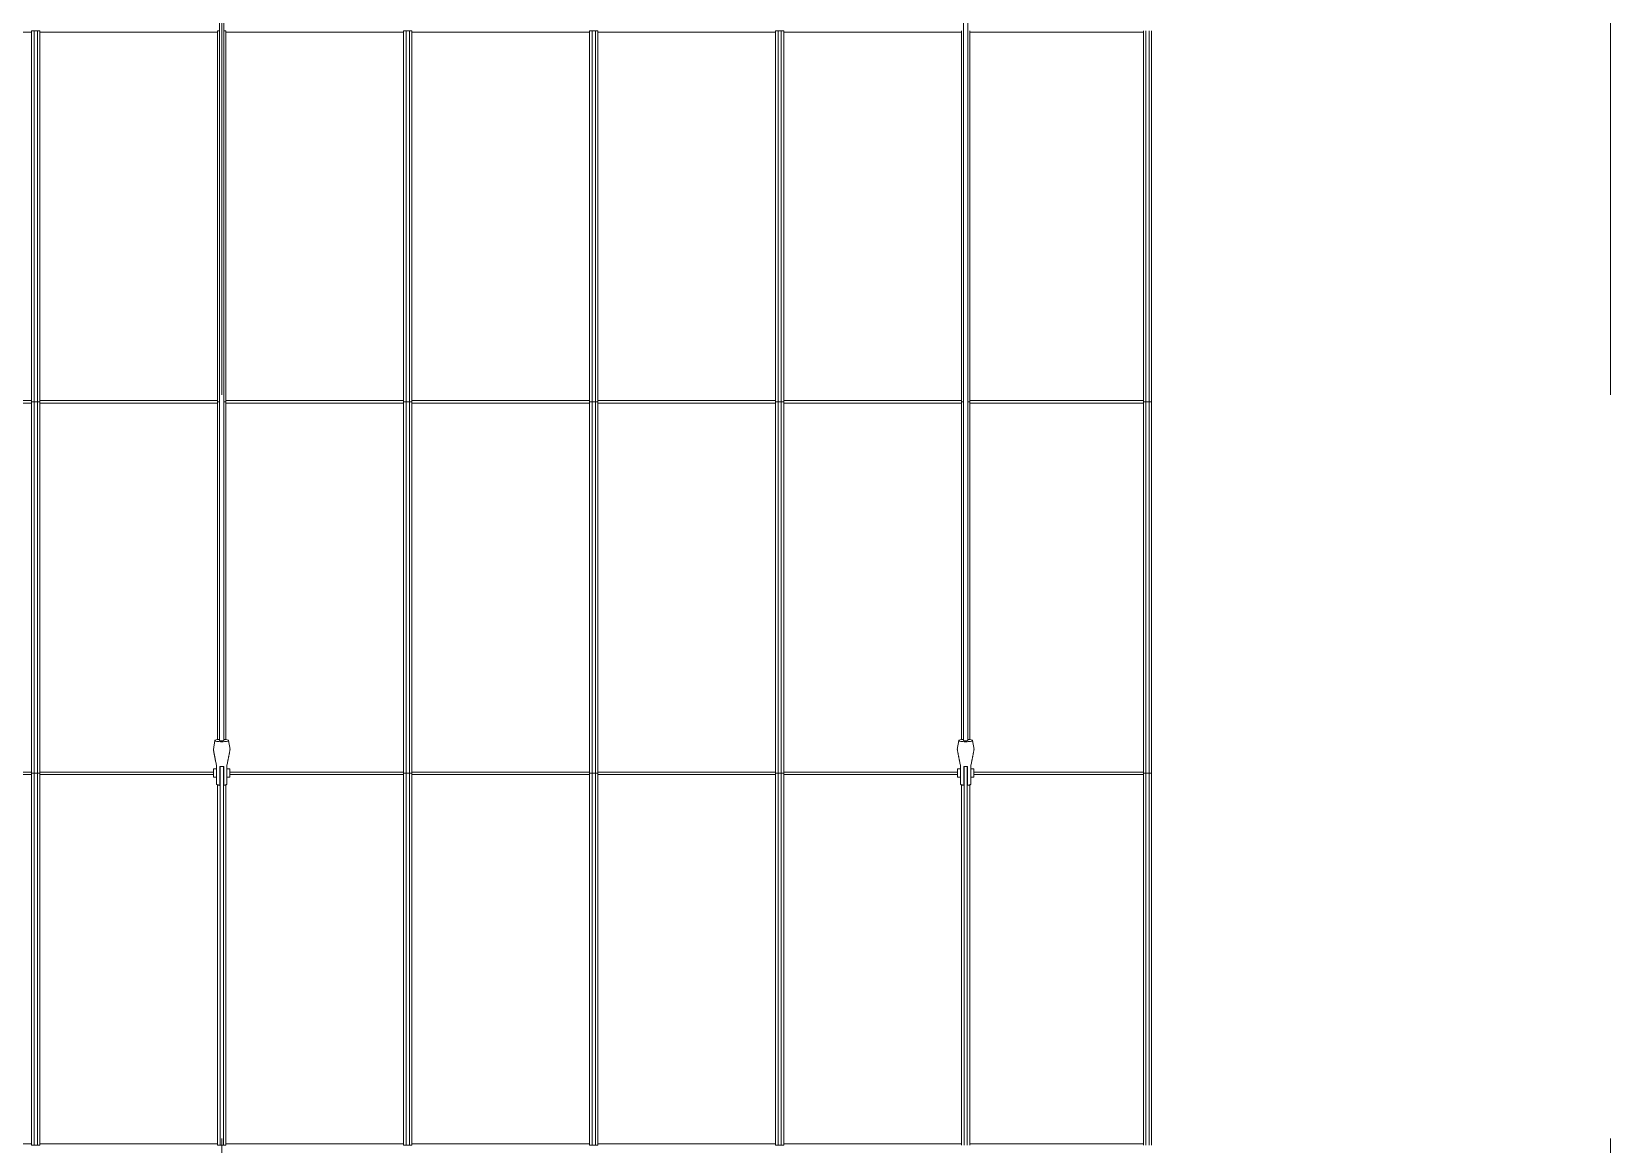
# Model space of a CAD drawing. Header units: millimetres. Extents: x 124696 to 347024, y 412631 to 564609.
# Drawn here: x 274522 to 284072, y 476606 to 483338 of the extents above; entities that cross this region are included whole.
import ezdxf

# ---------------------------------------------------------------- set-up
doc = ezdxf.new("R2010")
doc.units = ezdxf.units.MM
doc.header["$LTSCALE"] = 1500
doc.header["$MEASUREMENT"] = 0
doc.linetypes.add('二层平面图$0$轴网线_12_3_3_3 mm', pattern=[21, 12, -3, 3, -3])
doc.layers.add('0-建筑底图', color=7, linetype='Continuous')
for name, color, linetype, lineweight in [('二层平面图$0$A-LINE', 7, 'Continuous', 9), ('二层平面图$0$A-NORM-MODEL', 6, 'Continuous', 9), ('二层平面图$0$A-WALL-CURT-PANEL-2', 7, 'Continuous', 9), ('二层平面图$0$A-WALL-CURT-STILE-2', 7, 'Continuous', 9), ('二层平面图$0$ANNO-DOTE-1', 10, '二层平面图$0$轴网线_12_3_3_3 mm', 15), ('二层平面图$0$临时结构', 7, 'Continuous', 9)]:
    doc.layers.add(name, color=color, linetype=linetype, lineweight=lineweight)

# ---------------------------------------------------------------- blocks, each defined once
blk = doc.blocks.new('二层平面图$0$拉锁节点_泳池屋面2 - 拉锁节点_泳池屋面2-8589466-104-2F')
at = {"layer": '二层平面图$0$A-LINE'}
for p, q in [((-143.2, 50.6), (-197.3, 40.9)), ((-49, 32), (-2.1, 32)), ((42.8, 10), (-40.6, 10)), ((-25.5, 50), (-25.5, 32)), ((-0.5, 50), (-25.5, 50)), ((-25.5, 12), (-25.5, 10)), ((24.5, 50), (-0.5, 50)), ((24.5, 32), (24.5, 50)), ((24.5, 10), (24.5, 12)), ((42.8, 10), (106.9, 10)), ((-197.3, -40.9), (-143.2, -50.6)), ((-2.1, -32), (-49, -32)), ((-40.6, -10), (42.8, -10)), ((-25.5, -10), (-25.5, -12)), ((-25.5, -32), (-25.5, -50)), ((-25.5, -50), (-0.5, -50)), ((-0.5, -50), (24.5, -50)), ((24.5, -12), (24.5, -10)), ((24.5, -50), (24.5, -32)), ((106.9, -10), (42.8, -10))]:
    blk.add_line(p, q, dxfattribs=at)
at = {"layer": '二层平面图$0$A-LINE', "flags": 128}
for points in [[(-40.3, 12), (-20.6, 12), (-1, 12)], [(67.5, 32), (68.8, 29), (69.9, 26.3), (70.7, 24), (71.4, 22), (71.9, 20.2), (72.3, 18.5), (72.7, 17.1), (73, 15.8), (73.2, 14.6), (73.5, 13.5), (73.6, 12.5), (73.7, 12.2)], [(-1, -12), (-20.6, -12), (-40.3, -12)], [(67.5, -32), (68.8, -29), (69.9, -26.3), (70.7, -24), (71.4, -22), (71.9, -20.2), (72.3, -18.6), (72.7, -17.1), (73, -15.8), (73.2, -14.6), (73.5, -13.5), (73.6, -12.5), (73.7, -12.2)]]:
    blk.add_lwpolyline(points, dxfattribs=at)
at = {"layer": '二层平面图$0$A-LINE'}
for start_param, end_param in [(0.030255, 1.251201), (1.890392, 3.111338)]:
    blk.add_ellipse((-197.1, 0), major_axis=(0, 41), ratio=0.169005, start_param=start_param, end_param=end_param, dxfattribs=at)
for points, knots in [([(-49, 32), (-53, 32.8), (-60.9, 34.4), (-70.8, 36.4), (-78.6, 38), (-84.5, 39.2), (-89.4, 40.2), (-93.3, 41), (-96.2, 41.5), (-99.1, 42.1), (-102.9, 42.9), (-107.8, 43.8), (-112.5, 44.8), (-115.7, 45.4), (-117.6, 45.7), (-118.9, 46), (-120.2, 46.3), (-122.1, 46.6), (-125.4, 47.2), (-130.1, 48.1), (-134.3, 48.9), (-137.1, 49.4), (-138.6, 49.6), (-139.5, 49.8), (-140.4, 49.9), (-141.8, 50.1), (-142.7, 50.2), (-143.1, 50.1), (-143.2, 50.1)], [-1, -1, -1, -1, -0.9444444, -0.8888889, -0.8611111, -0.8333333, -0.8055556, -0.7916667, -0.7777778, -0.7638889, -0.75, -0.7222222, -0.6944444, -0.6805556, -0.6736111, -0.6666667, -0.6597222, -0.6527778, -0.6388889, -0.6111111, -0.5833333, -0.5694444, -0.5555556, -0.5486111, -0.5416667, -0.5277778, -0.5, -0.4926364, -0.4926364, -0.4926364, -0.4926364]), ([(67.5, 32), (67.5, 32), (66.9, 32), (63.8, 32), (57.6, 32), (48.9, 32), (38.1, 32), (25.6, 32), (12, 32), (2.7, 32), (-2.1, 32)], [-0.4514702, -0.4514702, -0.4514702, -0.4514702, -0.4117647, -0.3529412, -0.2941176, -0.2352941, -0.1764706, -0.1176471, -0.0588235, 0, 0, 0, 0]), ([(-143.2, -50.1), (-143.1, -50.1), (-142.8, -50.2), (-141.8, -50.1), (-140.5, -49.9), (-139.6, -49.8), (-138.6, -49.7), (-137.2, -49.4), (-134.4, -48.9), (-130.1, -48.1), (-125.4, -47.2), (-122.1, -46.6), (-120.3, -46.3), (-118.9, -46), (-117.6, -45.7), (-115.8, -45.4), (-112.5, -44.8), (-107.8, -43.8), (-103, -42.9), (-99.1, -42.1), (-96.2, -41.5), (-93.3, -41), (-89.4, -40.2), (-84.6, -39.2), (-78.7, -38), (-70.8, -36.4), (-61, -34.4), (-53, -32.8), (-49, -32)], [-0.5069803, -0.5069803, -0.5069803, -0.5069803, -0.5, -0.4722222, -0.4583333, -0.4513889, -0.4444444, -0.4305556, -0.4166667, -0.3888889, -0.3611111, -0.3472222, -0.3402778, -0.3333333, -0.3263889, -0.3194444, -0.3055556, -0.2777778, -0.25, -0.2361111, -0.2222222, -0.2083333, -0.1944444, -0.1666667, -0.1388889, -0.1111111, -0.0555556, 0, 0, 0, 0]), ([(-2.1, -32), (1.5, -32), (6.8, -32), (13.7, -32), (20.5, -32), (28.8, -32), (39, -32), (48.9, -32), (60.5, -32), (66.6, -32), (67.5, -32), (67.5, -32)], [-1, -1, -1, -1, -0.9558824, -0.9338235, -0.9117647, -0.8676471, -0.8235294, -0.7647059, -0.7058824, -0.5882353, -0.5488241, -0.5488241, -0.5488241, -0.5488241]), ([(73.7, -12), (73.6, -12), (73.3, -12), (72.1, -12), (70.1, -12), (66.7, -12), (60.8, -12), (51.4, -12), (40.1, -12), (27.3, -12), (13.4, -12), (3.9, -12), (-1, -12)], [-0.4444444, -0.4444444, -0.4444444, -0.4444444, -0.4166667, -0.3888889, -0.3611111, -0.3333333, -0.2777778, -0.2222222, -0.1666667, -0.1111111, -0.0555556, 0, 0, 0, 0])]:
    blk.add_open_spline(points, degree=3, knots=knots, dxfattribs=at)
for points in [[(-40.1, 0), (-40.1, 2), (-40.1, 6), (-40.2, 10), (-40.3, 12)], [(-1, 12), (3.9, 12), (13.4, 12), (27.3, 12), (40.1, 12), (51.4, 12), (60.8, 12), (67.9, 12), (72.4, 12), (73.6, 12), (73.7, 12)], [(-40.3, -12), (-40.2, -10), (-40.1, -6), (-40.1, -2), (-40.1, 0)]]:
    blk.add_open_spline(points, degree=3, dxfattribs=at)
at = {"layer": '二层平面图$0$A-NORM-MODEL'}
for start_param, end_param in [(4.712389, 6.31344), (3.111338, 4.712389)]:
    blk.add_ellipse((-197.1, 0), major_axis=(0, 41), ratio=0.169005, start_param=start_param, end_param=end_param, dxfattribs=at)
for points, knots in [([(-143.2, 50.1), (-143.4, 50.1), (-143.6, 50.1), (-143.4, 49.9), (-143.2, 49.8), (-143, 49.7), (-142.9, 49.7)], [-0.49263643, -0.49263643, -0.49263643, -0.49263643, -0.47222222, -0.45833333, -0.45138889, -0.44444444, -0.44444444, -0.44444444, -0.44444444]), ([(-142.8, -49.7), (-143, -49.7), (-143.1, -49.8), (-143.4, -49.9), (-143.6, -50.1), (-143.4, -50.1), (-143.2, -50.1)], [-0.55555556, -0.55555556, -0.55555556, -0.55555556, -0.54861111, -0.54166667, -0.52777778, -0.50698035, -0.50698035, -0.50698035, -0.50698035])]:
    blk.add_open_spline(points, degree=3, knots=knots, dxfattribs=at)
for points in [[(67.3, 32), (67.4, 32), (67.5, 32), (67.5, 32)], [(67.5, -32), (67.5, -32), (67.4, -32), (67.3, -32)]]:
    blk.add_open_spline(points, degree=3, dxfattribs=at)
blk = doc.blocks.new('二层平面图$0$2PTs-line 拉杆 - 拉杆_25-V398-104-2F')
at = {"layer": '二层平面图$0$临时结构'}
for p, q in [((112487.5, 32096.5), (112487.5, 22697.1)), ((112487.5, 22697.1), (112487.5, 32096.5)), ((112512.5, 22697.1), (112512.5, 32096.5)), ((112512.5, 32096.5), (112512.5, 22697.1))]:
    blk.add_line(p, q, dxfattribs=at)
blk.add_ellipse((112500, 22697.1), major_axis=(12.5, 0), ratio=0.168962, start_param=3.141593, end_param=6.283185, dxfattribs=at)
blk = doc.blocks.new('二层平面图$0$系统嵌板 - 玻璃-V477-104-2F')
at = {"layer": '二层平面图$0$A-WALL-CURT-PANEL-2'}
for p, q in [((134950, 22491.5), (133900, 22491.5)), ((133900, 22491.5), (133900, 21374.6)), ((133900, 21374.6), (133900, 20257.7)), ((133900, 20257.7), (134975, 20257.7))]:
    blk.add_line(p, q, dxfattribs=at)
blk = doc.blocks.new('二层平面图$0$系统嵌板 - 玻璃-V478-104-2F')
at = {"layer": '二层平面图$0$A-WALL-CURT-PANEL-2'}
for p, q in [((134975, 24738.5), (133900, 24738.5)), ((133900, 24738.5), (133900, 23622.7)), ((133900, 23622.7), (133900, 22506.8)), ((133900, 22506.8), (134950, 22506.8))]:
    blk.add_line(p, q, dxfattribs=at)
blk = doc.blocks.new('二层平面图$0$系统嵌板 - 玻璃-V479-104-2F')
at = {"layer": '二层平面图$0$A-WALL-CURT-PANEL-2'}
for p, q in [((134975, 26982.4), (133900, 26982.4)), ((133900, 26982.4), (133900, 25868.1)), ((133900, 25868.1), (133900, 24753.8)), ((133900, 24753.8), (134975, 24753.8))]:
    blk.add_line(p, q, dxfattribs=at)
blk = doc.blocks.new('二层平面图$0$系统嵌板 - 玻璃-V488-104-2F')
at = {"layer": '二层平面图$0$A-WALL-CURT-PANEL-2'}
for p, q in [((133850, 22491.5), (132775, 22491.5)), ((132775, 22491.5), (132775, 21374.6)), ((133850, 21374.6), (133850, 22491.5)), ((132775, 21374.6), (132775, 20257.7)), ((133850, 20257.7), (133850, 21374.6)), ((132775, 20257.7), (133850, 20257.7))]:
    blk.add_line(p, q, dxfattribs=at)
blk = doc.blocks.new('二层平面图$0$系统嵌板 - 玻璃-V489-104-2F')
at = {"layer": '二层平面图$0$A-WALL-CURT-PANEL-2'}
for p, q in [((133850, 24738.5), (132775, 24738.5)), ((132775, 24738.5), (132775, 23622.7)), ((133850, 23622.7), (133850, 24738.5)), ((132775, 23622.7), (132775, 22506.8)), ((133850, 22506.8), (133850, 23622.7)), ((132775, 22506.8), (133850, 22506.8))]:
    blk.add_line(p, q, dxfattribs=at)
blk = doc.blocks.new('二层平面图$0$系统嵌板 - 玻璃-V490-104-2F')
at = {"layer": '二层平面图$0$A-WALL-CURT-PANEL-2'}
for p, q in [((133850, 26982.4), (132775, 26982.4)), ((132775, 26982.4), (132775, 25868.1)), ((133850, 25868.1), (133850, 26982.4)), ((132775, 25868.1), (132775, 24753.8)), ((133850, 24753.8), (133850, 25868.1)), ((132775, 24753.8), (133850, 24753.8))]:
    blk.add_line(p, q, dxfattribs=at)
blk = doc.blocks.new('二层平面图$0$系统嵌板 - 玻璃-V495-104-2F')
at = {"layer": '二层平面图$0$A-WALL-CURT-PANEL-2'}
for p, q in [((131600, 22491.5), (130550, 22491.5)), ((131600, 21374.6), (131600, 22491.5)), ((130525, 22431), (130525, 21374.6)), ((130525, 21374.6), (130525, 20257.7)), ((131600, 20257.7), (131600, 21374.6)), ((130525, 20257.7), (131600, 20257.7))]:
    blk.add_line(p, q, dxfattribs=at)
blk = doc.blocks.new('二层平面图$0$系统嵌板 - 玻璃-V496-104-2F')
at = {"layer": '二层平面图$0$A-WALL-CURT-PANEL-2'}
for p, q in [((131600, 24738.5), (130525, 24738.5)), ((130525, 24738.5), (130525, 23622.7)), ((131600, 23622.7), (131600, 24738.5)), ((130525, 23622.7), (130525, 22702.4)), ((131600, 22506.8), (131600, 23622.7)), ((130550, 22506.8), (131600, 22506.8))]:
    blk.add_line(p, q, dxfattribs=at)
blk = doc.blocks.new('二层平面图$0$系统嵌板 - 玻璃-V499-104-2F')
at = {"layer": '二层平面图$0$A-WALL-CURT-PANEL-2'}
for p, q in [((130450, 22491.5), (129400, 22491.5)), ((129400, 22491.5), (129400, 21374.6)), ((130475, 21374.6), (130475, 22431)), ((129400, 21374.6), (129400, 20257.7)), ((130475, 20257.7), (130475, 21374.6)), ((129400, 20257.7), (130475, 20257.7))]:
    blk.add_line(p, q, dxfattribs=at)
blk = doc.blocks.new('二层平面图$0$系统嵌板 - 玻璃-V500-104-2F')
at = {"layer": '二层平面图$0$A-WALL-CURT-PANEL-2'}
for p, q in [((130475, 24738.5), (129400, 24738.5)), ((129400, 24738.5), (129400, 23622.7)), ((130475, 23622.7), (130475, 24738.5)), ((129400, 23622.7), (129400, 22506.8)), ((130475, 22702.4), (130475, 23622.7)), ((129400, 22506.8), (130450, 22506.8))]:
    blk.add_line(p, q, dxfattribs=at)
blk = doc.blocks.new('二层平面图$0$矩形竖梃 - 泳池固定屋面龙骨_中-13232940-104-2F')
at = {"layer": '二层平面图$0$A-WALL-CURT-STILE-2'}
for p, q in [((133850, 21374.6), (133850, 20250.1)), ((133865, 21375.1), (133865, 20250.4)), ((133885, 21375.1), (133885, 20250.4)), ((133900, 21374.6), (133900, 20250.1)), ((133850, 20250.1), (133865, 20250.4)), ((133865, 20250.4), (133885, 20250.4)), ((133885, 20250.4), (133900, 20250.1))]:
    blk.add_line(p, q, dxfattribs=at)
blk = doc.blocks.new('二层平面图$0$矩形竖梃 - 泳池固定屋面龙骨_中-V575-104-2F')
at = {"layer": '二层平面图$0$A-WALL-CURT-STILE-2'}
for p, q in [((133865, 22499.8), (133850, 22499.2)), ((133850, 22499.2), (133850, 21374.6)), ((133885, 22499.8), (133865, 22499.8)), ((133865, 22499.8), (133865, 21375.1)), ((133900, 22499.2), (133885, 22499.8)), ((133885, 22499.8), (133885, 21375.1)), ((133900, 22499.2), (133900, 21374.6))]:
    blk.add_line(p, q, dxfattribs=at)
blk = doc.blocks.new('二层平面图$0$矩形竖梃 - 泳池固定屋面龙骨_中-V576-104-2F')
at = {"layer": '二层平面图$0$A-WALL-CURT-STILE-2'}
for p, q in [((133850, 23622.7), (133850, 22499.2)), ((133865, 23623.5), (133865, 22499.8)), ((133885, 23623.5), (133885, 22499.8)), ((133900, 23622.7), (133900, 22499.2)), ((133850, 22499.2), (133865, 22499.8)), ((133865, 22499.8), (133885, 22499.8)), ((133885, 22499.8), (133900, 22499.2))]:
    blk.add_line(p, q, dxfattribs=at)
blk = doc.blocks.new('二层平面图$0$矩形竖梃 - 泳池固定屋面龙骨_中-V577-104-2F')
at = {"layer": '二层平面图$0$A-WALL-CURT-STILE-2'}
for p, q in [((133865, 24747.1), (133850, 24746.1)), ((133850, 24746.1), (133850, 23622.7)), ((133885, 24747.1), (133865, 24747.1)), ((133865, 24747.1), (133865, 23623.5)), ((133900, 24746.1), (133885, 24747.1)), ((133885, 24747.1), (133885, 23623.5)), ((133900, 24746.1), (133900, 23622.7))]:
    blk.add_line(p, q, dxfattribs=at)
blk = doc.blocks.new('二层平面图$0$矩形竖梃 - 泳池固定屋面龙骨_中-V578-104-2F')
at = {"layer": '二层平面图$0$A-WALL-CURT-STILE-2'}
for p, q in [((133850, 25868.1), (133850, 24746.1)), ((133865, 25869.2), (133865, 24747.1)), ((133885, 25869.2), (133885, 24747.1)), ((133900, 25868.1), (133900, 24746.1)), ((133850, 24746.1), (133865, 24747.1)), ((133865, 24747.1), (133885, 24747.1)), ((133885, 24747.1), (133900, 24746.1))]:
    blk.add_line(p, q, dxfattribs=at)
blk = doc.blocks.new('二层平面图$0$矩形竖梃 - 泳池固定屋面龙骨_中-V579-104-2F')
at = {"layer": '二层平面图$0$A-WALL-CURT-STILE-2'}
for p, q in [((133865, 26991.3), (133850, 26990)), ((133850, 26990), (133850, 25868.1)), ((133885, 26991.3), (133865, 26991.3)), ((133865, 26991.3), (133865, 25869.2)), ((133900, 26990), (133885, 26991.3)), ((133885, 26991.3), (133885, 25869.2)), ((133900, 26990), (133900, 25868.1))]:
    blk.add_line(p, q, dxfattribs=at)
blk = doc.blocks.new('二层平面图$0$矩形竖梃 - 泳池固定屋面龙骨_中-V590-104-2F')
at = {"layer": '二层平面图$0$A-WALL-CURT-STILE-2'}
for p, q in [((130475, 22431), (130475, 21374.6)), ((130490, 22393.1), (130490, 21375.1)), ((130510, 22393.1), (130510, 21375.1)), ((130525, 22431), (130525, 21374.6))]:
    blk.add_line(p, q, dxfattribs=at)
blk = doc.blocks.new('二层平面图$0$矩形竖梃 - 泳池固定屋面龙骨_中-V591-104-2F')
at = {"layer": '二层平面图$0$A-WALL-CURT-STILE-2'}
for p, q in [((130475, 23622.7), (130475, 22702.4)), ((130525, 23622.7), (130525, 22702.4))]:
    blk.add_line(p, q, dxfattribs=at)
blk = doc.blocks.new('二层平面图$0$矩形竖梃 - 泳池固定屋面龙骨_中-V592-104-2F')
at = {"layer": '二层平面图$0$A-WALL-CURT-STILE-2'}
for p, q in [((130488.2, 24747), (130475, 24746.1)), ((130475, 24746.1), (130475, 23622.7)), ((130525, 24746.1), (130511.8, 24747)), ((130525, 24746.1), (130525, 23622.7))]:
    blk.add_line(p, q, dxfattribs=at)
blk = doc.blocks.new('二层平面图$0$矩形竖梃 - 泳池固定屋面龙骨_中-V593-104-2F')
at = {"layer": '二层平面图$0$A-WALL-CURT-STILE-2'}
for p, q in [((130475, 25868.1), (130475, 24746.1)), ((130525, 25868.1), (130525, 24746.1)), ((130475, 24746.1), (130488.2, 24747)), ((130511.8, 24747), (130525, 24746.1))]:
    blk.add_line(p, q, dxfattribs=at)
blk = doc.blocks.new('二层平面图$0$矩形竖梃 - 泳池固定屋面龙骨_中-V594-104-2F')
at = {"layer": '二层平面图$0$A-WALL-CURT-STILE-2'}
for p, q in [((130487.9, 26991.1), (130475, 26990)), ((130475, 26990), (130475, 25868.1)), ((130525, 26990), (130512.1, 26991.1)), ((130525, 26990), (130525, 25868.1))]:
    blk.add_line(p, q, dxfattribs=at)
blk = doc.blocks.new('二层平面图')
at = {"layer": '二层平面图$0$A-LINE', "color": 8}
for p, q in [((134959.1, 22697.3), (134949.4, 22643.2)), ((135050.6, 22643.2), (135040.9, 22697.3)), ((134968, 22502.1), (134968, 22549)), ((134990, 22540.6), (134990, 22457.2)), ((135010, 22457.2), (135010, 22540.6)), ((135032, 22549), (135032, 22502.1)), ((134968, 22525.5), (134950, 22525.5)), ((134950, 22525.5), (134950, 22500.5)), ((134950, 22500.5), (134950, 22475.5)), ((134950, 22475.5), (134968, 22475.5)), ((134990, 22525.5), (134988, 22525.5)), ((134988, 22475.5), (134990, 22475.5)), ((134990, 22393.4), (134990, 22457.2)), ((135012, 22525.5), (135010, 22525.5)), ((135010, 22475.5), (135012, 22475.5)), ((135010, 22457.2), (135010, 22393.4)), ((135050, 22525.5), (135032, 22525.5)), ((135032, 22475.5), (135050, 22475.5)), ((135050, 22500.5), (135050, 22525.5)), ((135050, 22475.5), (135050, 22500.5))]:
    blk.add_line(p, q, dxfattribs=at)
at = {"layer": '二层平面图$0$A-LINE', "color": 8, "flags": 128}
for points in [[(134988, 22501), (134988, 22520.6), (134988, 22540.3)], [(135012, 22540.3), (135012, 22520.6), (135012, 22501)], [(134968, 22432.5), (134971.1, 22431.2), (134973.7, 22430.1), (134976, 22429.3), (134978.1, 22428.6), (134979.9, 22428.1), (134981.5, 22427.7), (134982.9, 22427.3), (134984.2, 22427), (134985.4, 22426.8), (134986.5, 22426.5), (134987.5, 22426.4), (134987.8, 22426.3)], [(135032, 22432.5), (135029, 22431.2), (135026.3, 22430.1), (135024, 22429.3), (135022, 22428.6), (135020.2, 22428.1), (135018.6, 22427.7), (135017.1, 22427.3), (135015.8, 22427), (135014.6, 22426.8), (135013.5, 22426.5), (135012.5, 22426.4), (135012.3, 22426.3)]]:
    blk.add_lwpolyline(points, dxfattribs=at)
at = {"layer": '二层平面图$0$A-LINE', "color": 8}
for start_param, end_param in [(1.890392, 3.111338), (0.030255, 1.251201)]:
    blk.add_ellipse((135000, 22697.1), major_axis=(41, 0), ratio=0.169005, start_param=start_param, end_param=end_param, dxfattribs=at)
for points, knots in [([(134949.9, 22643.2), (134949.9, 22643.1), (134949.9, 22642.8), (134949.9, 22641.8), (134950.1, 22640.5), (134950.2, 22639.6), (134950.4, 22638.6), (134950.6, 22637.2), (134951.1, 22634.4), (134951.9, 22630.1), (134952.8, 22625.4), (134953.4, 22622.1), (134953.8, 22620.3), (134954, 22618.9), (134954.3, 22617.6), (134954.6, 22615.8), (134955.2, 22612.5), (134956.2, 22607.8), (134957.1, 22603), (134957.9, 22599.1), (134958.5, 22596.2), (134959.1, 22593.3), (134959.8, 22589.4), (134960.8, 22584.6), (134962, 22578.7), (134963.6, 22570.8), (134965.6, 22561), (134967.2, 22553), (134968, 22549)], [-0.5069803, -0.5069803, -0.5069803, -0.5069803, -0.5, -0.4722222, -0.4583333, -0.4513889, -0.4444444, -0.4305556, -0.4166667, -0.3888889, -0.3611111, -0.3472222, -0.3402778, -0.3333333, -0.3263889, -0.3194444, -0.3055556, -0.2777778, -0.25, -0.2361111, -0.2222222, -0.2083333, -0.1944444, -0.1666667, -0.1388889, -0.1111111, -0.0555556, 0, 0, 0, 0]), ([(135032, 22549), (135032.8, 22553), (135034.4, 22560.9), (135036.4, 22570.8), (135038, 22578.6), (135039.2, 22584.5), (135040.2, 22589.4), (135041, 22593.3), (135041.5, 22596.2), (135042.1, 22599.1), (135042.9, 22602.9), (135043.8, 22607.8), (135044.8, 22612.5), (135045.4, 22615.7), (135045.8, 22617.6), (135046, 22618.9), (135046.3, 22620.2), (135046.6, 22622.1), (135047.2, 22625.4), (135048.1, 22630.1), (135048.9, 22634.3), (135049.4, 22637.1), (135049.7, 22638.6), (135049.8, 22639.5), (135049.9, 22640.4), (135050.1, 22641.8), (135050.2, 22642.7), (135050.2, 22643.1), (135050.2, 22643.2)], [-1, -1, -1, -1, -0.9444444, -0.8888889, -0.8611111, -0.8333333, -0.8055556, -0.7916667, -0.7777778, -0.7638889, -0.75, -0.7222222, -0.6944444, -0.6805556, -0.6736111, -0.6666667, -0.6597222, -0.6527778, -0.6388889, -0.6111111, -0.5833333, -0.5694444, -0.5555556, -0.5486111, -0.5416667, -0.5277778, -0.5, -0.4926364, -0.4926364, -0.4926364, -0.4926364]), ([(134968, 22502.1), (134968, 22498.5), (134968, 22493.2), (134968, 22486.3), (134968, 22479.5), (134968, 22471.2), (134968, 22461), (134968, 22451.1), (134968, 22439.5), (134968, 22433.4), (134968, 22432.5), (134968, 22432.5)], [-1, -1, -1, -1, -0.9558824, -0.9338235, -0.9117647, -0.8676471, -0.8235294, -0.7647059, -0.7058824, -0.5882353, -0.5488241, -0.5488241, -0.5488241, -0.5488241]), ([(134988, 22426.3), (134988, 22426.4), (134988, 22426.7), (134988, 22427.9), (134988, 22429.9), (134988, 22433.3), (134988, 22439.2), (134988, 22448.6), (134988, 22459.9), (134988, 22472.7), (134988, 22486.6), (134988, 22496.1), (134988, 22501)], [-0.4444444, -0.4444444, -0.4444444, -0.4444444, -0.4166667, -0.3888889, -0.3611111, -0.3333333, -0.2777778, -0.2222222, -0.1666667, -0.1111111, -0.0555556, 0, 0, 0, 0]), ([(135032, 22432.5), (135032, 22432.5), (135032, 22433.1), (135032, 22436.2), (135032, 22442.4), (135032, 22451.1), (135032, 22461.9), (135032, 22474.4), (135032, 22488), (135032, 22497.3), (135032, 22502.1)], [-0.4514702, -0.4514702, -0.4514702, -0.4514702, -0.4117647, -0.3529412, -0.2941176, -0.2352941, -0.1764706, -0.1176471, -0.0588235, 0, 0, 0, 0])]:
    blk.add_open_spline(points, degree=3, knots=knots, dxfattribs=at)
for points in [[(134988, 22540.3), (134990, 22540.2), (134994, 22540.1), (134998, 22540.1), (135000, 22540.1)], [(135000, 22540.1), (135002, 22540.1), (135006, 22540.1), (135010, 22540.2), (135012, 22540.3)], [(135012, 22501), (135012, 22496.1), (135012, 22486.6), (135012, 22472.7), (135012, 22459.9), (135012, 22448.6), (135012, 22439.2), (135012, 22432.1), (135012, 22427.6), (135012, 22426.4), (135012, 22426.3)]]:
    blk.add_open_spline(points, degree=3, dxfattribs=at)
at = {"layer": '二层平面图$0$A-NORM-MODEL', "color": 8}
for start_param, end_param in [(3.111338, 4.712389), (4.712389, 6.31344)]:
    blk.add_ellipse((135000, 22697.1), major_axis=(41, 0), ratio=0.169005, start_param=start_param, end_param=end_param, dxfattribs=at)
for points, knots in [([(134950.3, 22642.8), (134950.3, 22643), (134950.2, 22643.1), (134950.1, 22643.4), (134949.9, 22643.6), (134949.9, 22643.4), (134949.9, 22643.2)], [-0.55555556, -0.55555556, -0.55555556, -0.55555556, -0.54861111, -0.54166667, -0.52777778, -0.50698035, -0.50698035, -0.50698035, -0.50698035]), ([(135050.2, 22643.2), (135050.1, 22643.4), (135050.1, 22643.6), (135049.9, 22643.4), (135049.8, 22643.2), (135049.7, 22643), (135049.7, 22642.9)], [-0.49263643, -0.49263643, -0.49263643, -0.49263643, -0.47222222, -0.45833333, -0.45138889, -0.44444444, -0.44444444, -0.44444444, -0.44444444])]:
    blk.add_open_spline(points, degree=3, knots=knots, dxfattribs=at)
for points in [[(134968, 22432.5), (134968, 22432.5), (134968, 22432.6), (134968, 22432.7)], [(135032, 22432.7), (135032, 22432.6), (135032, 22432.5), (135032, 22432.5)]]:
    blk.add_open_spline(points, degree=3, dxfattribs=at)
at = {"layer": '二层平面图$0$A-WALL-CURT-PANEL-2', "color": 8}
for p, q in [((136075, 26982.4), (135025, 26982.4)), ((135025, 26982.4), (135025, 25868.6)), ((136075, 25868.6), (136075, 26982.4)), ((135025, 25868.5), (135025, 24753.7)), ((136075, 24753.7), (136075, 25868.5)), ((135025, 24753.7), (136075, 24753.7)), ((136075, 24738.6), (135025, 24738.6)), ((135025, 24738.6), (135025, 23623)), ((136075, 23623), (136075, 24738.6)), ((135025, 23622.9), (135025, 22702.4)), ((136075, 22506.7), (136075, 23622.9)), ((135050, 22506.7), (136075, 22506.7)), ((136075, 22491.6), (135050, 22491.6)), ((136075, 21374.9), (136075, 22491.6)), ((135025, 22431), (135025, 21374.9)), ((135025, 21374.8), (135025, 20257.7)), ((136075, 20257.7), (136075, 21374.8)), ((135025, 20257.7), (136075, 20257.7))]:
    blk.add_line(p, q, dxfattribs=at)
at = {"layer": '二层平面图$0$A-WALL-CURT-STILE-2', "color": 8}
for p, q in [((134975, 26990), (134975, 25868.5)), ((135025, 26990), (135025, 25868.6)), ((136075, 25868.6), (136075, 26990)), ((136090, 25869.7), (136090, 26991.3)), ((136110, 25869.7), (136110, 26991.3)), ((136125, 25868.5), (136125, 26990)), ((134975, 25868.5), (134975, 24746.1)), ((135025, 25868.5), (135025, 24746.1)), ((136075, 24746.1), (136075, 25868.5)), ((136090, 24747.1), (136090, 25869.7)), ((136110, 24747.1), (136110, 25869.7)), ((136125, 24746.1), (136125, 25868.5)), ((134988.2, 24747), (134975, 24746.1)), ((134975, 24746.1), (134988.2, 24747)), ((134975, 24746.1), (134975, 23623)), ((135025, 24746.1), (135011.8, 24747)), ((135011.8, 24747), (135025, 24746.1)), ((135025, 24746.1), (135025, 23623)), ((136090, 24747.1), (136075, 24746.1)), ((136075, 24746.1), (136090, 24747.1)), ((136075, 23623), (136075, 24746.1)), ((136110, 24747.1), (136090, 24747.1)), ((136090, 23623.8), (136090, 24747.1)), ((136090, 24747.1), (136110, 24747.1)), ((136125, 24746.1), (136110, 24747.1)), ((136110, 23623.8), (136110, 24747.1)), ((136110, 24747.1), (136125, 24746.1)), ((136125, 23623), (136125, 24746.1)), ((134975, 23623), (134975, 22702.4)), ((135025, 23623), (135025, 22702.4)), ((136075, 22499.2), (136075, 23623)), ((136090, 22499.8), (136090, 23623.8)), ((136110, 22499.8), (136110, 23623.8)), ((136125, 22499.2), (136125, 23623)), ((136090, 22499.8), (136075, 22499.2)), ((136075, 22499.2), (136090, 22499.8)), ((136075, 21374.9), (136075, 22499.2)), ((136110, 22499.8), (136090, 22499.8)), ((136090, 21375.3), (136090, 22499.8)), ((136090, 22499.8), (136110, 22499.8)), ((136125, 22499.2), (136110, 22499.8)), ((136110, 21375.3), (136110, 22499.8)), ((136110, 22499.8), (136125, 22499.2)), ((136125, 21374.8), (136125, 22499.2)), ((134975, 22431), (134975, 21374.8)), ((134990, 22393.4), (134990, 21375.3)), ((135010, 22393.4), (135010, 21375.3)), ((135025, 22431), (135025, 21374.9)), ((134975, 21374.8), (134975, 20250.1)), ((134990, 21375.3), (134990, 20250.4)), ((135010, 21375.3), (135010, 20250.4)), ((135025, 21374.8), (135025, 20250.1)), ((136075, 20250.1), (136075, 21374.8)), ((136090, 20250.4), (136090, 21375.3)), ((136110, 20250.4), (136110, 21375.3)), ((136125, 20250.1), (136125, 21374.8))]:
    blk.add_line(p, q, dxfattribs=at)
at = {"layer": '二层平面图$0$ANNO-DOTE-1', "color": 8}
for p, q in [((130500, -6710.3), (130500, 86692)), ((138900, -6710.3), (138900, 86692))]:
    blk.add_line(p, q, dxfattribs=at)
at = {"layer": '二层平面图$0$A-NORM-MODEL', "color": 8, "rotation": 269.9999999999999}
blk.add_blockref('二层平面图$0$拉锁节点_泳池屋面2 - 拉锁节点_泳池屋面2-8589466-104-2F', (130500, 22500), dxfattribs=at)
at = {"layer": '二层平面图$0$A-WALL-CURT-PANEL-2', "color": 8}
for name, p in [('二层平面图$0$系统嵌板 - 玻璃-V490-104-2F', (-4500, 0)), ('二层平面图$0$系统嵌板 - 玻璃-V490-104-2F', (-3375, 0)), ('二层平面图$0$系统嵌板 - 玻璃-V490-104-2F', (-2250, 0)), ('二层平面图$0$系统嵌板 - 玻璃-V490-104-2F', (-1125, 0)), ('二层平面图$0$系统嵌板 - 玻璃-V490-104-2F', (0, 0)), ('二层平面图$0$系统嵌板 - 玻璃-V479-104-2F', (0, 0)), ('二层平面图$0$系统嵌板 - 玻璃-V489-104-2F', (-4500, 0)), ('二层平面图$0$系统嵌板 - 玻璃-V500-104-2F', (0, 0)), ('二层平面图$0$系统嵌板 - 玻璃-V496-104-2F', (0, 0)), ('二层平面图$0$系统嵌板 - 玻璃-V489-104-2F', (-1125, 0)), ('二层平面图$0$系统嵌板 - 玻璃-V489-104-2F', (0, 0)), ('二层平面图$0$系统嵌板 - 玻璃-V478-104-2F', (0, 0)), ('二层平面图$0$系统嵌板 - 玻璃-V488-104-2F', (-4500, 0)), ('二层平面图$0$系统嵌板 - 玻璃-V499-104-2F', (0, 0)), ('二层平面图$0$系统嵌板 - 玻璃-V495-104-2F', (0, 0)), ('二层平面图$0$系统嵌板 - 玻璃-V488-104-2F', (-1125, 0)), ('二层平面图$0$系统嵌板 - 玻璃-V488-104-2F', (0, 0)), ('二层平面图$0$系统嵌板 - 玻璃-V477-104-2F', (0, 0))]:
    blk.add_blockref(name, p, dxfattribs=at)
at = {"layer": '二层平面图$0$A-WALL-CURT-STILE-2', "color": 8}
for name, p in [('二层平面图$0$矩形竖梃 - 泳池固定屋面龙骨_中-V579-104-2F', (-4500, 0)), ('二层平面图$0$矩形竖梃 - 泳池固定屋面龙骨_中-V594-104-2F', (0, 0)), ('二层平面图$0$矩形竖梃 - 泳池固定屋面龙骨_中-V579-104-2F', (-2250, 0)), ('二层平面图$0$矩形竖梃 - 泳池固定屋面龙骨_中-V579-104-2F', (-1125, 0)), ('二层平面图$0$矩形竖梃 - 泳池固定屋面龙骨_中-V579-104-2F', (0, 0)), ('二层平面图$0$矩形竖梃 - 泳池固定屋面龙骨_中-V578-104-2F', (-4500, 0)), ('二层平面图$0$矩形竖梃 - 泳池固定屋面龙骨_中-V593-104-2F', (0, 0)), ('二层平面图$0$矩形竖梃 - 泳池固定屋面龙骨_中-V578-104-2F', (-2250, 0)), ('二层平面图$0$矩形竖梃 - 泳池固定屋面龙骨_中-V578-104-2F', (-1125, 0)), ('二层平面图$0$矩形竖梃 - 泳池固定屋面龙骨_中-V578-104-2F', (0, 0)), ('二层平面图$0$矩形竖梃 - 泳池固定屋面龙骨_中-V577-104-2F', (-4500, 0)), ('二层平面图$0$矩形竖梃 - 泳池固定屋面龙骨_中-V592-104-2F', (0, 0)), ('二层平面图$0$矩形竖梃 - 泳池固定屋面龙骨_中-V577-104-2F', (-2250, 0)), ('二层平面图$0$矩形竖梃 - 泳池固定屋面龙骨_中-V577-104-2F', (-1125, 0)), ('二层平面图$0$矩形竖梃 - 泳池固定屋面龙骨_中-V577-104-2F', (0, 0)), ('二层平面图$0$矩形竖梃 - 泳池固定屋面龙骨_中-V576-104-2F', (-4500, 0)), ('二层平面图$0$矩形竖梃 - 泳池固定屋面龙骨_中-V591-104-2F', (0, 0)), ('二层平面图$0$矩形竖梃 - 泳池固定屋面龙骨_中-V576-104-2F', (-2250, 0)), ('二层平面图$0$矩形竖梃 - 泳池固定屋面龙骨_中-V576-104-2F', (-1125, 0)), ('二层平面图$0$矩形竖梃 - 泳池固定屋面龙骨_中-V576-104-2F', (0, 0)), ('二层平面图$0$矩形竖梃 - 泳池固定屋面龙骨_中-V575-104-2F', (-4500, 0)), ('二层平面图$0$矩形竖梃 - 泳池固定屋面龙骨_中-V575-104-2F', (-2250, 0)), ('二层平面图$0$矩形竖梃 - 泳池固定屋面龙骨_中-V575-104-2F', (-1125, 0)), ('二层平面图$0$矩形竖梃 - 泳池固定屋面龙骨_中-V575-104-2F', (0, 0)), ('二层平面图$0$矩形竖梃 - 泳池固定屋面龙骨_中-V590-104-2F', (0, 0)), ('二层平面图$0$矩形竖梃 - 泳池固定屋面龙骨_中-13232940-104-2F', (-4500, 0)), ('二层平面图$0$矩形竖梃 - 泳池固定屋面龙骨_中-13232940-104-2F', (-3375, 0)), ('二层平面图$0$矩形竖梃 - 泳池固定屋面龙骨_中-13232940-104-2F', (-2250, 0)), ('二层平面图$0$矩形竖梃 - 泳池固定屋面龙骨_中-13232940-104-2F', (-1125, 0)), ('二层平面图$0$矩形竖梃 - 泳池固定屋面龙骨_中-13232940-104-2F', (0, 0))]:
    blk.add_blockref(name, p, dxfattribs=at)
at = {"layer": '二层平面图$0$临时结构', "color": 8}
for p in [(18000, 0), (22500, 0)]:
    blk.add_blockref('二层平面图$0$2PTs-line 拉杆 - 拉杆_25-V398-104-2F', p, dxfattribs=at)

msp = doc.modelspace()

# ---------------------------------------------------------------- block references
at = {"layer": '0-建筑底图'}
msp.add_blockref('二层平面图', (145171.7, 456352), dxfattribs=at)

doc.saveas('drawing.dxf')
